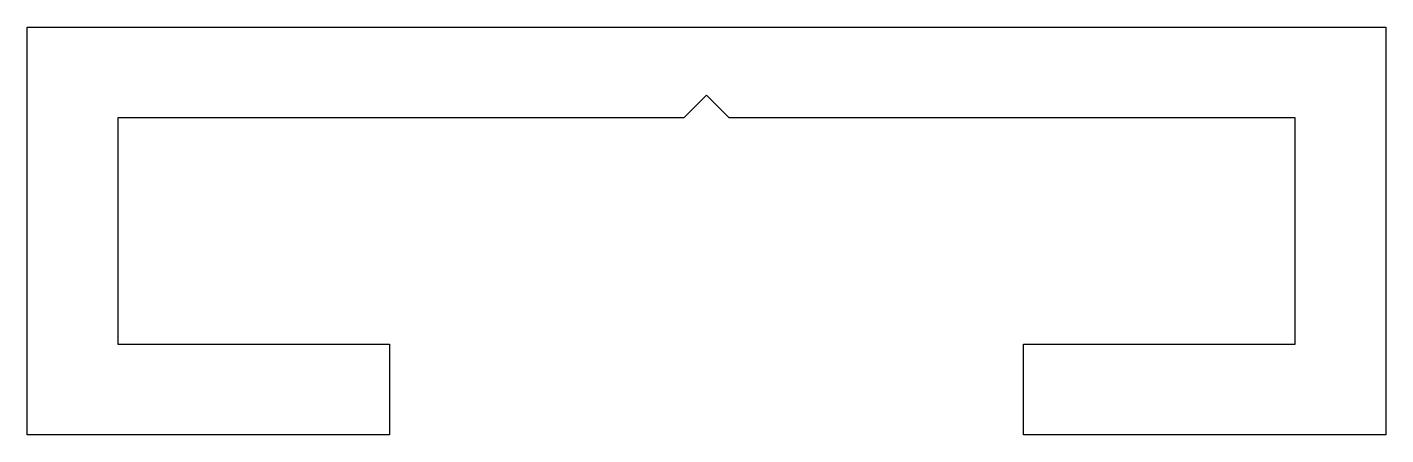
# Model space of a CAD drawing. Extents: x 248.3 to 278.3, y 263.5 to 272.5.
import ezdxf

# ---------------------------------------------------------------- set-up
doc = ezdxf.new("R2010")
doc.units = 0
doc.layers.add('ANA', color=220, linetype='CONTINUOUS')

msp = doc.modelspace()

# ---------------------------------------------------------------- linework, layer by layer
at = {"layer": 'ANA', "color": 220}
msp.add_lwpolyline([(250.318, 270.529), (250.318, 265.529), (256.318, 265.529), (256.318, 263.529), (248.318, 263.529), (248.318, 272.529), (278.318, 272.529), (278.318, 263.529), (270.318, 263.529), (270.318, 265.529), (276.318, 265.529), (276.318, 270.529), (263.818, 270.529), (263.318, 271.029), (262.818, 270.529)], close=True, dxfattribs=at)

doc.saveas('drawing.dxf')
